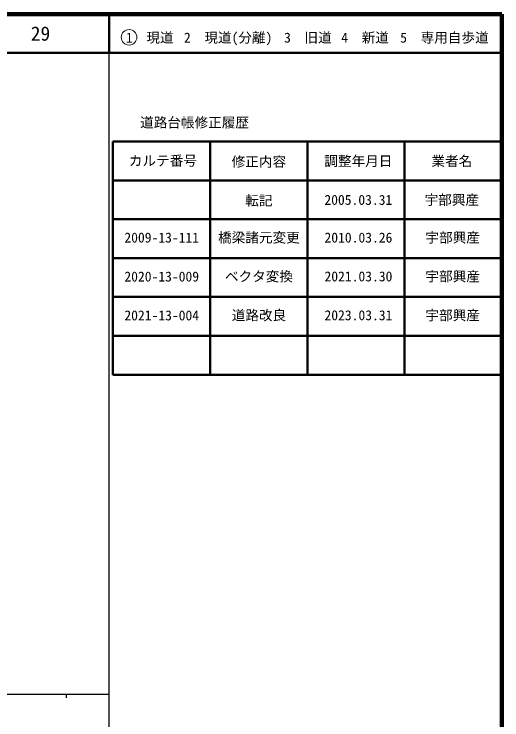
# Model space of a CAD drawing. Units: millimetres on the paper, enlarged 1000 times. Extents: x 40000 to 680000, y 20000 to 380000.
# Drawn here: x 554583 to 680000, y 198357 to 380000 of the extents above; entities that cross this region are included whole.
import ezdxf
from ezdxf.enums import TextEntityAlignment as Align

# ---------------------------------------------------------------- set-up
doc = ezdxf.new("R2010")
doc.units = ezdxf.units.MM
doc.header["$LTSCALE"] = 1000
for name, color, linetype, lineweight in [('M-TTL', 2, 'Continuous', 140), ('M-TTL-BAND', 7, 'Continuous', 25), ('M-TTL-FRAM', 2, 'Continuous', 50), ('M-TTL-LINE', 7, 'Continuous', 50), ('M-TTL-TXT', 7, 'Continuous', 13)]:
    doc.layers.add(name, color=color, linetype=linetype, lineweight=lineweight)
doc.styles.add('ＭＳ ゴシック', font='')
doc.styles.get('ＭＳ ゴシック').set_extended_font_data('MS Gothic')

msp = doc.modelspace()

# ---------------------------------------------------------------- linework, layer by layer
at = {"layer": 'M-TTL'}
for p, q in [((680000, 380000), (40000, 380000)), ((680000, 20000), (680000, 380000))]:
    msp.add_line(p, q, dxfattribs=at)
at = {"layer": 'M-TTL-BAND'}
for p, q in [((579000, 20000), (579000, 370000)), ((40000, 205000), (579000, 205000)), ((568000, 205000), (568000, 204000))]:
    msp.add_line(p, q, dxfattribs=at)
at = {"layer": 'M-TTL-FRAM'}
for p, q in [((580000, 347197), (580000, 287197)), ((580000, 347197), (680000, 347197)), ((580000, 287197), (680000, 287197))]:
    msp.add_line(p, q, dxfattribs=at)
at = {"layer": 'M-TTL-LINE'}
for p, q in [((579000, 380000), (579000, 370000)), ((40000, 370000), (680000, 370000)), ((605000, 347197), (605000, 287197)), ((630000, 347197), (630000, 287197)), ((655000, 347197), (655000, 287197)), ((580000, 337197), (680000, 337197)), ((580000, 327197), (680000, 327197)), ((580000, 317197), (680000, 317197)), ((580000, 307197), (680000, 307197)), ((580000, 297197), (680000, 297197))]:
    msp.add_line(p, q, dxfattribs=at)
at = {"layer": 'M-TTL-TXT'}
msp.add_circle((584147, 374034), 2000, dxfattribs=at)

# ---------------------------------------------------------------- texts
at = {"layer": 'M-TTL-TXT', "style": 'ＭＳ ゴシック'}
for s, height, p in [('29', 3666, (561372, 375000)), ('1\u3000現道', 2566, (589448, 373958)), ('2\u3000現道(分離)', 2566, (609619, 373958)), ('3\u3000旧道', 2566, (630121, 373958)), ('4\u3000新道', 2566, (644824, 373958)), ('5\u3000専用自歩道', 2566, (665228, 373958)), ('道路台帳修正履歴', 2566, (600968, 352113)), ('カルテ番号', 2566, (592839, 342277)), ('修正内容', 2566, (617509, 342023)), ('調整年月日', 2566, (643089, 342197)), ('業者名', 2566, (667134, 342197)), ('転記', 2566, (617509, 332023)), ('2005.03.31', 2566, (643089, 332197)), ('宇部興産', 2566, (667134, 332197))]:
    msp.add_text(s, height=height, dxfattribs=at).set_placement(p, align=Align.MIDDLE_CENTER)
for s, p in [('2009-13-111', (592533, 320442)), ('橋梁諸元変更', (617533, 320442)), ('2020-13-009', (592533, 310406)), ('ベクタ変換', (617533, 310442)), ('2021-13-004', (592533, 300406)), ('道路改良', (617533, 300442))]:
    msp.add_text(s, height=2566, dxfattribs=at).set_placement(p, align=Align.BOTTOM_CENTER)
for s, p in [('2010.03.26', (634390, 320442)), ('宇部興産', (660346, 320442)), ('2021.03.30', (634390, 310442)), ('宇部興産', (660346, 310442)), ('2023.03.31', (634390, 300442)), ('宇部興産', (660346, 300442))]:
    msp.add_text(s, height=2566, dxfattribs=at).set_placement(p, align=Align.BOTTOM_LEFT)

doc.saveas('drawing.dxf')
